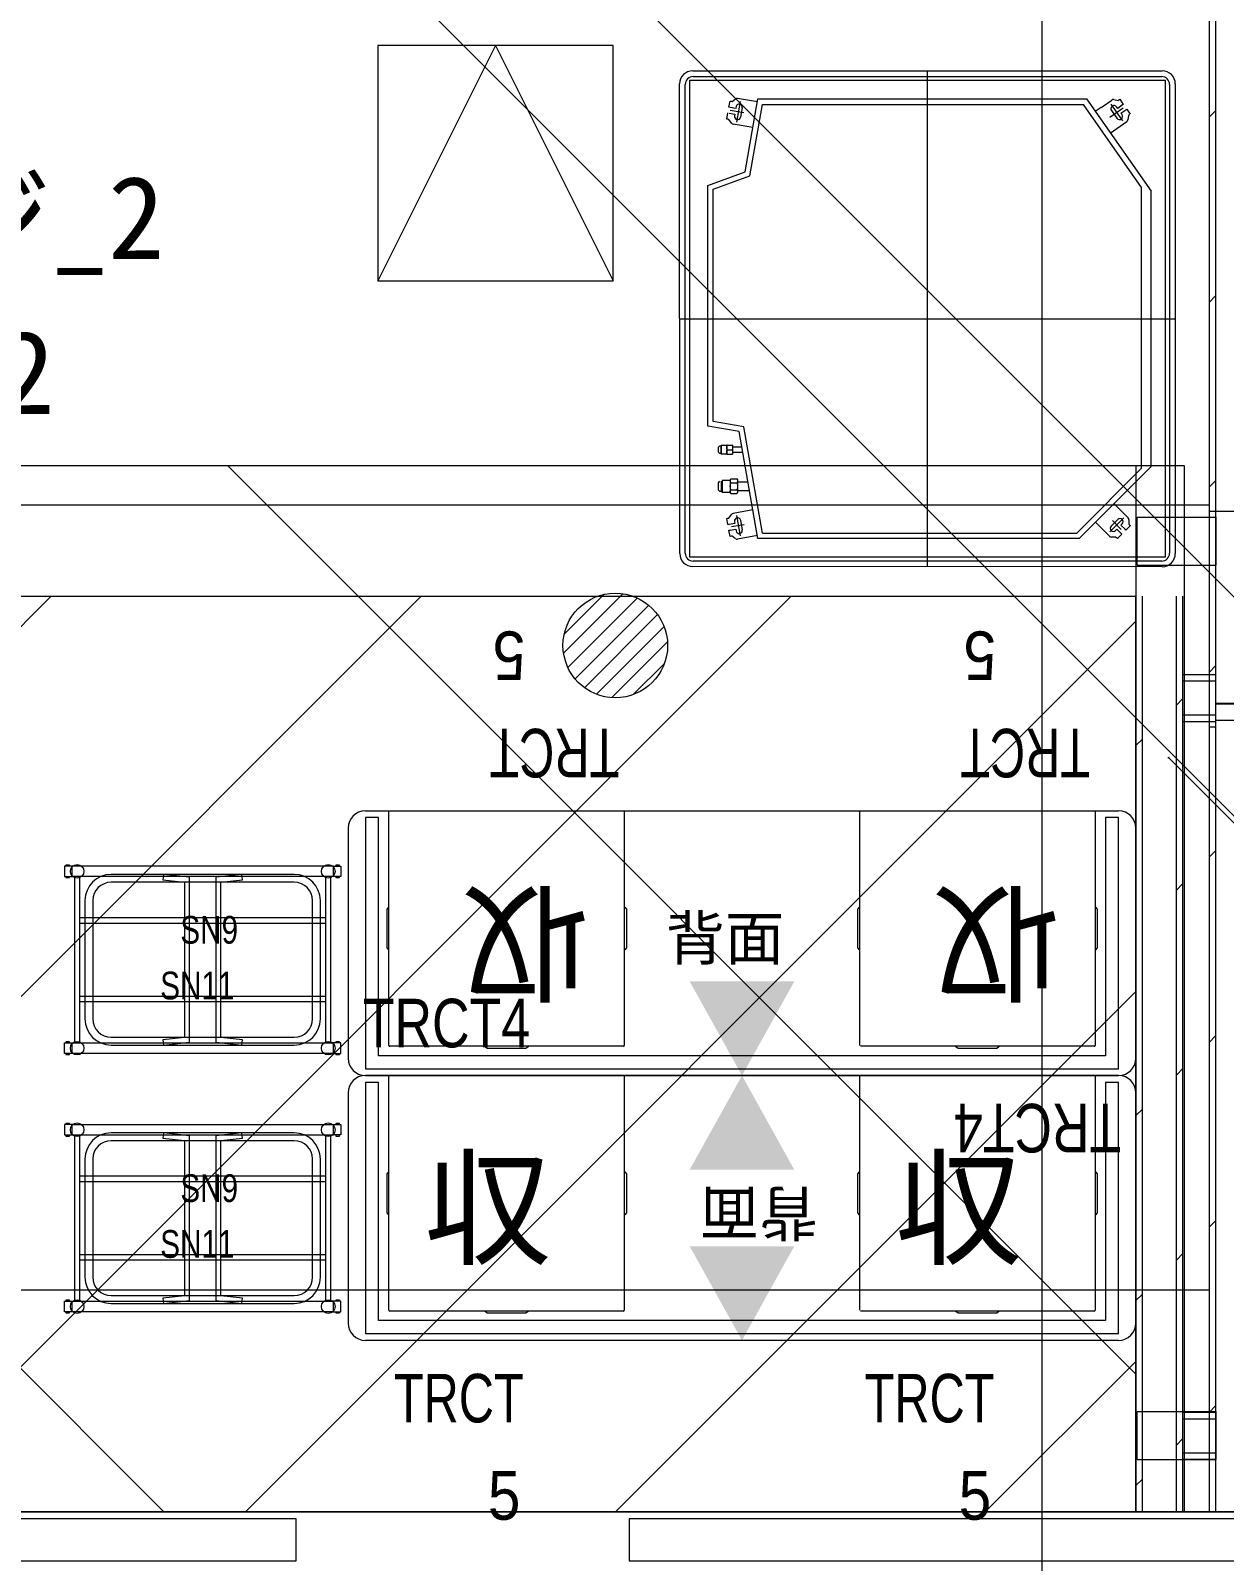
# Model space of a CAD drawing. Units: millimetres at full size, sheet at 1:100. Extents: x 3352 to 127672, y -40372 to 101181.
# Drawn here: x 63476 to 65758, y -14688 to -11762 of the extents above; entities that cross this region are included whole.
import ezdxf
from ezdxf.enums import TextEntityAlignment as Align

# ---------------------------------------------------------------- set-up
doc = ezdxf.new("R2010")
doc.units = ezdxf.units.MM
doc.header["$LTSCALE"] = 100
doc.linetypes.add('LONG_DASHED1', pattern=[7, 6, -1])
doc.layers.add('0-0', color=134, linetype='Continuous', lineweight=18)
doc.layers.add('0-A', color=134, linetype='Continuous')
doc.styles.add('MS UI Gothic', font='')
doc.styles.add('ＭＳ ゴシック', font='')
doc.styles.get('MS UI Gothic').set_extended_font_data('MS UI Gothic')
doc.styles.get('ＭＳ ゴシック').set_extended_font_data('MS Gothic')

msp = doc.modelspace()

# ---------------------------------------------------------------- linework, layer by layer
at = {"layer": '0-0', "color": 47}
for p, q in [((65408.8, 13184.6), (65408.8, -34300.8)), ((64741.5, -11839.1), (65639.1, -11839.1)), ((64716.8, -12761.5), (64716.5, -11864.1)), ((65664.1, -11864.1), (65664.1, -12761.8)), ((64841.7, -12032.2), (64866.3, -11892.9)), ((64866.3, -11892.9), (65494.4, -11892.9)), ((65494.4, -11892.9), (65617.8, -12069.2)), ((64770.3, -12058.2), (64841.7, -12032.2)), ((64770.3, -12518.1), (64770.3, -12058.2)), ((65617.8, -12595.4), (65617.8, -12069.2)), ((64830.3, -12528.7), (64770.3, -12518.1)), ((64866.3, -12732.9), (64830.3, -12528.7)), ((65617.8, -12595.4), (65480.2, -12732.9)), ((65480.2, -12732.9), (64866.3, -12732.9)), ((65639.1, -12786.8), (64741.7, -12786.5)), ((64494.7, -12952.1), (64608.6, -12838.3)), ((64496, -12915.6), (64572, -12839.5)), ((64502.9, -12979.3), (64635.8, -12846.5)), ((64516.6, -13001), (64657.4, -12860.2)), ((64534.9, -13018.1), (64674.5, -12878.4)), ((64557.8, -13030.5), (64687, -12901.3)), ((64586.7, -13036.9), (64693.4, -12930.3)), ((64627.9, -13031.1), (64687.5, -12971.5)), ((73739.5, -14593.3), (60847.3, -14593.3))]:
    msp.add_line(p, q, dxfattribs=at)
at = {"layer": '0-0'}
for p, q in [((65728.8, 8539.2), (65728.8, -14593.3)), ((65741.3, -8156.8), (65741.3, -13080.8)), ((64364.8, -11790.6), (64139.8, -12240.6)), ((64139.8, -11790.6), (64139.8, -12240.6)), ((65728.8, -11928), (65741.3, -11915.5)), ((64139.8, -12240.6), (64589.8, -12240.6)), ((65728.8, -12281.6), (65741.3, -12269.1)), ((65728.8, -12635.1), (65741.3, -12622.6)), ((65588.8, -14593.3), (65588.8, -12843.3)), ((65601.3, -14593.3), (65601.3, -12843.3)), ((65666.3, -14593.3), (65666.3, -12843.3)), ((65678.8, -14593.3), (65678.8, -12843.3)), ((65728.8, -12988.7), (65741.3, -12976.2)), ((65741.3, -12993.3), (65678.8, -12993.3)), ((65678.8, -13005.7), (65678.9, -13005.8)), ((65741.3, -13005.8), (65678.8, -13005.8)), ((65678.8, -13038.7), (65666.3, -13051.2)), ((65741.3, -13070.8), (65678.8, -13070.8)), ((65741.3, -13083.3), (65678.8, -13083.3)), ((65741.3, -13093.3), (65741.3, -14593.3)), ((65601.3, -13116.2), (65588.8, -13128.7)), ((64115.8, -13253.3), (65555.8, -13253.3)), ((64160.8, -13701.7), (64160.8, -13253.3)), ((64610.8, -13253.3), (64610.8, -13701.7)), ((65060.8, -13701.7), (65060.8, -13253.3)), ((65510.8, -13253.3), (65510.8, -13701.7)), ((64082.8, -13286.3), (64082.8, -13726.3)), ((65728.8, -13342.2), (65741.3, -13329.7)), ((63550.3, -13359), (63550.3, -13357)), ((64066.3, -13359), (64066.3, -13357)), ((63559.8, -13378.5), (63559.8, -13697.3)), ((63569.8, -13697.3), (63569.8, -13378.5)), ((63979.8, -13374.9), (63629.8, -13374.9)), ((63979.8, -13389.9), (63629.8, -13389.9)), ((64039.8, -13378.5), (64039.8, -13697.3)), ((64049.8, -13697.3), (64049.8, -13378.5)), ((65678.8, -13392.2), (65666.3, -13404.7)), ((63579.8, -13424.9), (63579.8, -13650.9)), ((63594.8, -13424.9), (63594.8, -13650.9)), ((64014.8, -13650.9), (64014.8, -13424.9)), ((64029.8, -13650.9), (64029.8, -13424.9)), ((64039.8, -13457.9), (63569.8, -13457.9)), ((63569.8, -13467.9), (64039.8, -13467.9)), ((64039.8, -13607.9), (63569.8, -13607.9)), ((63569.8, -13617.9), (64039.8, -13617.9)), ((63629.8, -13685.9), (63979.8, -13685.9)), ((65728.8, -13695.8), (65741.3, -13683.3)), ((63550.3, -13696.9), (63550.3, -13694.9)), ((63629.8, -13700.9), (63979.8, -13700.9)), ((64066.3, -13696.9), (64066.3, -13694.9)), ((64609.2, -13703.3), (64162.4, -13703.3)), ((65509.2, -13703.3), (65062.4, -13703.3)), ((65678.8, -13745.8), (65666.3, -13758.3)), ((65555.8, -13759.3), (64115.8, -13759.3)), ((64115.8, -13759.3), (65555.8, -13759.3)), ((64160.8, -14207.7), (64160.8, -13759.3)), ((64610.8, -13759.3), (64610.8, -14207.7)), ((65060.8, -14207.7), (65060.8, -13759.3)), ((65510.8, -13759.3), (65510.8, -14207.7)), ((64082.8, -13792.3), (64082.8, -14232.3)), ((65601.3, -13823.3), (65588.8, -13835.8)), ((63550.3, -13852.8), (63550.3, -13850.8)), ((64066.3, -13852.8), (64066.3, -13850.8)), ((63559.8, -13872.3), (63559.8, -14191.1)), ((63569.8, -14191.1), (63569.8, -13872.3)), ((63979.8, -13868.7), (63629.8, -13868.7)), ((63979.8, -13883.7), (63629.8, -13883.7)), ((64039.8, -13872.3), (64039.8, -14191.1)), ((64049.8, -14191.1), (64049.8, -13872.3)), ((63579.8, -13918.7), (63579.8, -14144.7)), ((63594.8, -13918.7), (63594.8, -14144.7)), ((64014.8, -14144.7), (64014.8, -13918.7)), ((64029.8, -14144.7), (64029.8, -13918.7)), ((64039.8, -13951.7), (63569.8, -13951.7)), ((63569.8, -13961.7), (64039.8, -13961.7)), ((65728.8, -14049.3), (65741.3, -14036.8)), ((65678.8, -14099.3), (65666.3, -14111.8)), ((64039.8, -14101.7), (63569.8, -14101.7)), ((63569.8, -14111.7), (64039.8, -14111.7)), ((63629.8, -14179.7), (63979.8, -14179.7)), ((65601.3, -14176.8), (65588.8, -14189.3)), ((63550.3, -14190.7), (63550.3, -14188.7)), ((63629.8, -14194.7), (63979.8, -14194.7)), ((64066.3, -14190.7), (64066.3, -14188.7)), ((64609.2, -14209.3), (64162.4, -14209.3)), ((65509.2, -14209.3), (65062.4, -14209.3)), ((65555.8, -14265.3), (64115.8, -14265.3)), ((65728.8, -14402.9), (65741.3, -14390.4)), ((65741.3, -14403.3), (65678.8, -14403.3)), ((65741.3, -14415.8), (65678.8, -14415.8)), ((65678.8, -14452.9), (65666.3, -14465.4)), ((65741.3, -14480.8), (65678.8, -14480.8)), ((65741.3, -14493.3), (65678.8, -14493.3)), ((65739.7, -14480.8), (65741.3, -14482.4)), ((65601.3, -14530.4), (65588.8, -14542.9)), ((23269.8, -14593.3), (69649.8, -14593.3)), ((65728.8, -14593.3), (56605.2, -14593.3)), ((64619.9, -14606.7), (64619.9, -14686.7)), ((62733.6, -14686.7), (63983.6, -14686.7)), ((64619.9, -14686.7), (65869.9, -14686.7))]:
    msp.add_line(p, q, dxfattribs=at)
at = {"layer": '0-0', "color": 4}
for p, q in [((65728.8, 8243.7), (65728.7, -12680.5)), ((65190.3, -12786.6), (65190.3, -11839.1)), ((64727.4, -12761), (64727.4, -11865.1)), ((64742.4, -11850.1), (65638.2, -11850.1)), ((65653.2, -11865.1), (65653.2, -12761)), ((64810.9, -11908.7), (64813, -11896.9)), ((64813, -11896.9), (64815, -11897.2)), ((64832.4, -11897.9), (64825.5, -11937.4)), ((64865.3, -11898.5), (64827.5, -11891.8)), ((64851, -12040), (64875.1, -11903.4)), ((64875.1, -11903.4), (65488.9, -11903.4)), ((65599.8, -12061.8), (65488.9, -11903.4)), ((65524.3, -11907.8), (65542.7, -11895)), ((65541.1, -11903), (65563.3, -11934.7)), ((65546.4, -11894.1), (65554.9, -11895.6)), ((65558, -11893.4), (65564.8, -11903.3)), ((64806.9, -11931.3), (64809, -11919.5)), ((64815.6, -11939), (64810.7, -11932)), ((64812.9, -11909), (64810.9, -11908.7)), ((64811, -11919.9), (64822.1, -11921.8)), ((64839.3, -11919.3), (64813.4, -11914.7)), ((64822.1, -11921.8), (64821.5, -11925.3)), ((64833.3, -11927.4), (64836.5, -11909.6)), ((65522.3, -11909.2), (65511.2, -11917)), ((65522.7, -11909), (65524.3, -11907.8)), ((65564.5, -11910.2), (65538.8, -11928.2)), ((65542.1, -11914.9), (65552.4, -11929.7)), ((65554, -11910.9), (65551.9, -11908)), ((65574.9, -11924.3), (65573.4, -11932.7)), ((65576.4, -11923.3), (65574.9, -11924.3)), ((64856.6, -11947.7), (64818.8, -11941)), ((65539.9, -11958), (65571.4, -11935.9)), ((64780.8, -12065.6), (64851, -12040)), ((64780.8, -12509.3), (64780.8, -12065.6)), ((65599.8, -12598.5), (65599.8, -12061.8)), ((64716.6, -12312.9), (65664.1, -12312.9)), ((64839.4, -12519.6), (64780.8, -12509.3)), ((64875.1, -12722.4), (64839.4, -12519.6)), ((64793, -12556.6), (64790.3, -12559.3)), ((64790.3, -12559.3), (64790.3, -12567.3)), ((64795.1, -12556.6), (64793, -12556.6)), ((64796.3, -12555.4), (64795.1, -12556.6)), ((64795.1, -12556.6), (64795.1, -12570.1)), ((64795.1, -12570.1), (64796.3, -12571.3)), ((64806.8, -12555.4), (64796.3, -12555.4)), ((64796.3, -12571.3), (64806.8, -12571.3)), ((64807, -12561.3), (64806.8, -12559.1)), ((64806.8, -12559.1), (64806.8, -12567.6)), ((64806.8, -12567.3), (64807, -12565.3)), ((64806.8, -12567.6), (64806.8, -12571.8)), ((64806.8, -12571.8), (64807.6, -12571.8)), ((64807.6, -12563.3), (64807, -12561.3)), ((64807.6, -12554.8), (64817, -12554.8)), ((64807.6, -12571.8), (64817, -12571.8)), ((64817.8, -12554.8), (64817, -12554.8)), ((64817.8, -12559.4), (64817.6, -12561.4)), ((64817.6, -12565.4), (64817.8, -12567.6)), ((64817.8, -12554.8), (64817.8, -12559.1)), ((64835.6, -12558.6), (64817.8, -12558.6)), ((64817.8, -12559.1), (64817.8, -12559.4)), ((64817.8, -12559.1), (64817.8, -12567.6)), ((64817.8, -12567.6), (64817.8, -12571.8)), ((64817.8, -12568.1), (64837.2, -12568.1)), ((65475.9, -12722.4), (65599.8, -12598.5)), ((64793, -12623.5), (64790.3, -12626.2)), ((64790.3, -12626.2), (64790.3, -12639.7)), ((64796.3, -12623.5), (64796.3, -12628.4)), ((64796.3, -12628.4), (64796.3, -12642.5)), ((64813.3, -12621.9), (64797.9, -12621.9)), ((64797.9, -12621.9), (64797.9, -12644.1)), ((64814.3, -12619.3), (64813.3, -12621)), ((64813.3, -12622.7), (64813.3, -12621)), ((64813.3, -12622.7), (64813.3, -12633.2)), ((64813.3, -12632.7), (64813.6, -12629.5)), ((64813.3, -12633.2), (64813.3, -12643.5)), ((64813.6, -12629.5), (64814.4, -12626.3)), ((64814.4, -12619.1), (64814.3, -12619.3)), ((64814.4, -12626.3), (64826.2, -12626.3)), ((64826.3, -12619.3), (64826.2, -12619.1)), ((64826.2, -12626.3), (64827, -12629.7)), ((64827.3, -12621), (64826.3, -12619.3)), ((64827, -12629.7), (64827.3, -12633.2)), ((64827.3, -12621), (64827.3, -12622.7)), ((64827.3, -12622.7), (64827.3, -12633.2)), ((64828.1, -12625.1), (64827.3, -12624.3)), ((64847.3, -12625.1), (64827.3, -12625.1)), ((64827.3, -12633.2), (64827.3, -12643.5)), ((64790.3, -12639.7), (64793, -12642.5)), ((64793, -12642.5), (64796.3, -12642.5)), ((64796.3, -12642.5), (64797.9, -12644.1)), ((64797.9, -12644.1), (64813.3, -12644.1)), ((64813.3, -12645), (64814.3, -12646.7)), ((64814.4, -12640.1), (64826.2, -12640.1)), ((64814.4, -12646.9), (64826.2, -12646.9)), ((64826.3, -12646.7), (64827.3, -12645)), ((64827.3, -12640.9), (64850.1, -12640.9)), ((64827.3, -12643.5), (64827.3, -12645)), ((65546.9, -12666.3), (65574, -12693.5)), ((64806.9, -12694.6), (64808.9, -12694.2)), ((64809, -12706.4), (64806.9, -12694.6)), ((64808.9, -12694.2), (64810.7, -12693.9)), ((64810.7, -12693.9), (64815.6, -12686.9)), ((64856.6, -12678.2), (64818.8, -12684.9)), ((64825.6, -12689), (64832.4, -12727.8)), ((65566, -12693.1), (65538.7, -12720.4)), ((64811, -12706), (64809, -12706.4)), ((64810.9, -12717.2), (64812.9, -12716.9)), ((64813, -12729), (64810.9, -12717.2)), ((64822.1, -12704.1), (64811, -12706)), ((64839.7, -12706.6), (64815.8, -12710.8)), ((64821.5, -12700.6), (64822.1, -12704.1)), ((64836.5, -12716.3), (64833.3, -12698.5)), ((64875.1, -12722.4), (64907.3, -12722.4)), ((64907.3, -12722.4), (65475.9, -12722.4)), ((65511.5, -12701.7), (65538.7, -12728.9)), ((65554.3, -12696.4), (65541.5, -12709.1)), ((65543.8, -12698.6), (65560.6, -12715.4)), ((65550, -12717.6), (65552.5, -12715.1)), ((65552.5, -12715.1), (65560.5, -12723.1)), ((65561.9, -12724.5), (65553.4, -12733)), ((65560.3, -12707.3), (65562.8, -12704.9)), ((65568.3, -12715.3), (65560.3, -12707.3)), ((65560.5, -12723.1), (65561.9, -12724.5)), ((65569.7, -12716.7), (65568.3, -12715.3)), ((65578.2, -12708.3), (65569.7, -12716.7)), ((65575.5, -12697), (65575.5, -12705.6)), ((65575.5, -12705.6), (65576.8, -12706.8)), ((65576.8, -12706.8), (65578.2, -12708.3)), ((64865.3, -12727.4), (64827.5, -12734.1)), ((65550.7, -12730.3), (65542.2, -12730.3)), ((65638.2, -12776), (64742.4, -12776))]:
    msp.add_line(p, q, dxfattribs=at)
at = {"layer": '0-0', "color": 5}
for p, q in [((70353.9, -17422.5), (61694.8, -8763.3)), ((73119.8, -20620.2), (65650.4, -13150.8)), ((73119.8, -20620.2), (65650.4, -13150.8)), ((65650.8, -13151.5), (65651.1, -13151.2))]:
    msp.add_line(p, q, dxfattribs=at)
at = {"layer": '0-0', "color": 230}
msp.add_line((69852.3, -17339.3), (63677.4, -11164.3), dxfattribs=at)
at = {"layer": '0-0', "color": 15}
for p, q in [((61730.8, -12593.3), (63730.8, -14593.3)), ((63852.2, -12593.3), (65588.8, -14329.9))]:
    msp.add_line(p, q, dxfattribs=at)
at = {"layer": '0-0', "color": 14}
for p, q in [((65588.8, -12593.3), (65588.8, -14593.3)), ((65588.8, -12593.3), (65680.8, -12593.3)), ((65680.8, -12593.3), (65680.8, -14593.3)), ((65591.5, -12691.9), (65742.2, -12691.9)), ((65591.5, -12783.9), (65591.5, -12691.9)), ((65728.8, -12680.5), (65728.8, -14593.3)), ((65728.8, -12680.5), (65820.8, -12680.5)), ((65742.2, -12783.9), (65742.2, -12691.9)), ((65591.5, -12783.9), (65742.2, -12783.9)), ((60889.8, -12843.3), (65588.8, -12843.3)), ((61765.3, -14593.3), (63515.3, -12843.3)), ((62472.5, -14593.3), (64222.5, -12843.3)), ((63179.6, -14593.3), (64929.6, -12843.3)), ((63886.7, -14593.3), (65588.8, -12891.2)), ((64593.8, -14593.3), (65588.8, -13598.3)), ((65300.9, -14593.3), (65588.8, -14305.4)), ((65591.5, -14401.3), (65742.2, -14401.3)), ((65591.5, -14493.3), (65591.5, -14401.3)), ((65742.2, -14493.3), (65742.2, -14401.3)), ((65591.5, -14493.3), (65742.2, -14493.3)), ((65588.8, -14593.3), (65680.8, -14593.3)), ((65728.8, -14593.3), (65820.8, -14593.3))]:
    msp.add_line(p, q, dxfattribs=at)
at = {"layer": '0-0', "color": 254}
for p, q in [((56605.2, -12668.6), (65728.8, -12668.6)), ((56605.2, -12668.6), (65728.8, -12668.6)), ((56605.2, -14168.6), (65728.8, -14168.6)), ((56605.2, -14168.6), (65728.8, -14168.6))]:
    msp.add_line(p, q, dxfattribs=at)
at = {"layer": '0-0', "linetype": 'LONG_DASHED1'}
for p, q in [((65555.8, -13266.3), (65530.8, -13266.3)), ((65555.8, -13772.3), (65530.8, -13772.3))]:
    msp.add_line(p, q, dxfattribs=at)
at = {"layer": '0-0', "color": 13}
msp.add_line((69649.8, -14593.3), (23269.8, -14593.3), dxfattribs=at)
msp.add_line((69649.8, -14593.3), (23269.8, -14593.3), dxfattribs=at)
msp.add_line((69649.8, -14593.3), (23269.8, -14593.3), dxfattribs=at)
msp.add_line((69649.8, -14593.3), (23269.8, -14593.3), dxfattribs=at)
at = {"layer": '0-0', "color": 1}
msp.add_line((23269.8, -14593.3), (69649.8, -14593.3), dxfattribs=at)
at = {"layer": '0-0'}
for points in [[(65728.8, -14593.3), (56605.2, -14593.3), (56605.2, -2733.3)], [(64364.8, -11790.6), (64589.8, -12240.6), (64589.8, -11790.6), (64139.8, -11790.6)], [(65806.3, -13015.8), (65806.3, -13080.8), (65741.3, -13080.8), (65741.3, -13093.3), (65728.8, -13093.3)], [(65530.8, -13266.3), (65530.8, -13721.3), (64140.8, -13721.3), (64140.8, -13266.3), (64115.8, -13266.3), (64115.8, -13746.3), (65555.8, -13746.3), (65555.8, -13266.3)], [(63556.5, -13359), (63540.8, -13359), (63540.8, -13379), (63556.5, -13379)], [(63550.3, -13357), (63543.3, -13357), (63543.3, -13359)], [(64053.1, -13359), (64068.8, -13359), (64068.8, -13379), (64053.1, -13379)], [(64066.3, -13357), (64059.3, -13357), (64059.3, -13359)], [(63543.3, -13379), (63543.3, -13381), (63550.3, -13381), (63550.3, -13379)], [(64059.3, -13379), (64059.3, -13381), (64066.3, -13381), (64066.3, -13379)], [(64160.8, -13437.3), (64159.8, -13437.3), (64156.8, -13441.3), (64156.8, -13515.3), (64159.8, -13519.3), (64160.8, -13519.3)], [(64610.8, -13437.3), (64611.8, -13437.3), (64614.8, -13441.3), (64614.8, -13515.3), (64611.8, -13519.3), (64610.8, -13519.3)], [(65060.8, -13437.3), (65059.8, -13437.3), (65056.8, -13441.3), (65056.8, -13515.3), (65059.8, -13519.3), (65060.8, -13519.3)], [(65510.8, -13437.3), (65511.8, -13437.3), (65514.8, -13441.3), (65514.8, -13515.3), (65511.8, -13519.3), (65510.8, -13519.3)], [(63556.5, -13716.9), (63540.8, -13716.9), (63540.8, -13696.9), (63556.5, -13696.9)], [(63550.3, -13694.9), (63543.3, -13694.9), (63543.3, -13696.9)], [(63543.3, -13716.9), (63543.3, -13718.9), (63550.3, -13718.9), (63550.3, -13716.9)], [(64053.1, -13716.9), (64068.8, -13716.9), (64068.8, -13696.9), (64053.1, -13696.9)], [(64066.3, -13694.9), (64059.3, -13694.9), (64059.3, -13696.9)], [(64059.3, -13716.9), (64059.3, -13718.9), (64066.3, -13718.9), (64066.3, -13716.9)], [(64426.8, -13703.3), (64426.8, -13704.3), (64422.8, -13707.3), (64348.8, -13707.3), (64344.8, -13704.3), (64344.8, -13703.3)], [(65326.8, -13703.3), (65326.8, -13704.3), (65322.8, -13707.3), (65248.8, -13707.3), (65244.8, -13704.3), (65244.8, -13703.3)], [(65530.8, -13772.3), (65530.8, -14227.3), (64140.8, -14227.3), (64140.8, -13772.3), (64115.8, -13772.3), (64115.8, -14252.3), (65555.8, -14252.3), (65555.8, -13772.3)], [(63556.5, -13852.8), (63540.8, -13852.8), (63540.8, -13872.8), (63556.5, -13872.8)], [(63550.3, -13850.8), (63543.3, -13850.8), (63543.3, -13852.8)], [(64053.1, -13852.8), (64068.8, -13852.8), (64068.8, -13872.8), (64053.1, -13872.8)], [(64066.3, -13850.8), (64059.3, -13850.8), (64059.3, -13852.8)], [(63543.3, -13872.8), (63543.3, -13874.8), (63550.3, -13874.8), (63550.3, -13872.8)], [(64059.3, -13872.8), (64059.3, -13874.8), (64066.3, -13874.8), (64066.3, -13872.8)], [(64160.8, -13943.3), (64159.8, -13943.3), (64156.8, -13947.3), (64156.8, -14021.3), (64159.8, -14025.3), (64160.8, -14025.3)], [(64610.8, -13943.3), (64611.8, -13943.3), (64614.8, -13947.3), (64614.8, -14021.3), (64611.8, -14025.3), (64610.8, -14025.3)], [(65060.8, -13943.3), (65059.8, -13943.3), (65056.8, -13947.3), (65056.8, -14021.3), (65059.8, -14025.3), (65060.8, -14025.3)], [(65510.8, -13943.3), (65511.8, -13943.3), (65514.8, -13947.3), (65514.8, -14021.3), (65511.8, -14025.3), (65510.8, -14025.3)], [(63556.5, -14210.7), (63540.8, -14210.7), (63540.8, -14190.7), (63556.5, -14190.7)], [(63550.3, -14188.7), (63543.3, -14188.7), (63543.3, -14190.7)], [(63543.3, -14210.7), (63543.3, -14212.7), (63550.3, -14212.7), (63550.3, -14210.7)], [(64053.1, -14210.7), (64068.8, -14210.7), (64068.8, -14190.7), (64053.1, -14190.7)], [(64066.3, -14188.7), (64059.3, -14188.7), (64059.3, -14190.7)], [(64059.3, -14210.7), (64059.3, -14212.7), (64066.3, -14212.7), (64066.3, -14210.7)], [(64426.8, -14209.3), (64426.8, -14210.3), (64422.8, -14213.3), (64348.8, -14213.3), (64344.8, -14210.3), (64344.8, -14209.3)], [(65326.8, -14209.3), (65326.8, -14210.3), (65322.8, -14213.3), (65248.8, -14213.3), (65244.8, -14210.3), (65244.8, -14209.3)], [(23269.8, -14593.3), (69649.8, -14593.3), (69764.8, -14593.3)], [(63983.6, -14686.7), (63983.6, -14606.7), (62733.6, -14606.7)], [(65869.9, -14686.7), (65869.9, -14606.7), (64619.9, -14606.7)]]:
    msp.add_lwpolyline(points, dxfattribs=at)
at = {"layer": '0-0', "color": 47}
msp.add_lwpolyline([(64735.3, -11857.9), (64735.3, -12767.9), (65645.3, -12767.9), (65645.3, -11857.9)], close=True, dxfattribs=at)
at = {"layer": '0-0', "color": 4}
for points in [[(64815, -11897.2), (64816.8, -11897.5), (64823.7, -11892.6)], [(65564.8, -11903.3), (65563.2, -11904.4), (65554, -11910.9)], [(65554.9, -11895.6), (65556.3, -11894.6), (65558, -11893.4)], [(64810.7, -11932), (64808.9, -11931.7), (64806.9, -11931.3)], [(64824.6, -11907.5), (64824, -11911), (64812.9, -11909)], [(65562.3, -11922.8), (65560.3, -11919.9), (65569.5, -11913.4)], [(65569.5, -11913.4), (65571.2, -11912.3), (65578, -11922.1)], [(64790.3, -12567.3), (64793, -12570.1), (64795.1, -12570.1)], [(64796.3, -12555.4), (64796.3, -12563.3), (64796.3, -12571.3)], [(64807.6, -12571.8), (64807, -12569.8), (64806.8, -12567.6), (64806.8, -12567.3)], [(64807, -12565.3), (64807.6, -12563.3), (64817, -12563.3)], [(64817, -12554.8), (64817.6, -12556.9), (64817.8, -12559.1)], [(64817.6, -12561.4), (64817, -12563.3), (64817.6, -12565.4)], [(64817.8, -12567.6), (64817.8, -12567.9), (64817.6, -12569.9), (64817, -12571.8), (64817.8, -12571.8)], [(64813.3, -12622.7), (64813.3, -12622.4), (64813.6, -12620.8), (64814.4, -12619.1), (64826.2, -12619.1), (64827, -12620.9), (64827.3, -12622.7)], [(64814.4, -12626.3), (64813.6, -12624.5), (64813.3, -12622.7)], [(64814.4, -12640.1), (64813.6, -12636.7), (64813.3, -12633.2), (64813.3, -12632.7)], [(64827.3, -12622.7), (64827.3, -12623), (64827, -12624.6), (64826.2, -12626.3)], [(64827.3, -12633.2), (64827.3, -12633.7), (64827, -12636.9), (64826.2, -12640.1)], [(64813.3, -12643.5), (64813.4, -12642.7), (64814.4, -12640.1)], [(64814.4, -12646.9), (64814, -12646.1), (64813.5, -12644.8), (64813.3, -12643.5), (64813.3, -12645)], [(64826.2, -12640.1), (64827.2, -12642.7), (64827.3, -12643.5)], [(64827.3, -12643.5), (64827.1, -12644.8), (64826.6, -12646.1), (64826.2, -12646.9)], [(64812.9, -12716.9), (64824, -12714.9), (64824.6, -12718.4)], [(64823.7, -12733.3), (64816.8, -12728.4), (64815, -12728.7), (64813, -12729)], [(65553.4, -12733), (65552, -12731.6), (65550.7, -12730.3)]]:
    msp.add_lwpolyline(points, dxfattribs=at)
msp.add_lwpolyline([(64806.8, -12559.1), (64806.8, -12558.8), (64807, -12556.8), (64807.6, -12554.8), (64806.8, -12554.8)], close=True, dxfattribs=at)
at = {"layer": '0-0', "color": 15}
msp.add_lwpolyline([(23269.8, -12593.3), (65588.8, -12593.3), (65588.8, -14593.3), (23269.8, -14593.3)], close=True, dxfattribs=at)
at = {"layer": '0-0', "color": 14}
msp.add_lwpolyline([(65588.8, -14593.3), (60889.8, -14593.3), (60889.8, -12843.3)], dxfattribs=at)
at = {"layer": '0-0', "color": 5}
msp.add_lwpolyline([(65651.5, -13152.6), (65650.4, -13150.8), (65652.2, -13151.9)], close=True, dxfattribs=at)
at = {"layer": '0-0'}
for points in [[(64054.8, -13359.4), (63554.8, -13359.4), (63554.8, -13378.5), (64054.8, -13378.5)], [(63769.8, -13686.5), (63728.7, -13691), (63729.8, -13700.9), (63779.8, -13695.4), (63779.8, -13380.4), (63729.8, -13374.9), (63728.7, -13384.9), (63769.8, -13389.4)], [(63879.8, -13700.9), (63880.9, -13691), (63839.8, -13686.5), (63839.8, -13389.4), (63880.9, -13384.9), (63879.8, -13374.9), (63829.8, -13380.4), (63829.8, -13695.4)], [(64054.8, -13697.3), (63554.8, -13697.3), (63554.8, -13716.4), (64054.8, -13716.4)], [(64054.8, -13853.2), (63554.8, -13853.2), (63554.8, -13872.3), (64054.8, -13872.3)], [(63769.8, -14180.3), (63728.7, -14184.8), (63729.8, -14194.7), (63779.8, -14189.2), (63779.8, -13874.2), (63729.8, -13868.7), (63728.7, -13878.7), (63769.8, -13883.2)], [(63879.8, -14194.7), (63880.9, -14184.8), (63839.8, -14180.3), (63839.8, -13883.2), (63880.9, -13878.7), (63879.8, -13868.7), (63829.8, -13874.2), (63829.8, -14189.2)], [(64054.8, -14191.1), (63554.8, -14191.1), (63554.8, -14210.2), (64054.8, -14210.2)]]:
    msp.add_lwpolyline(points, close=True, dxfattribs=at)
at = {"layer": '0-0', "color": 47}
msp.add_circle((64593.6, -12937.2), 100, dxfattribs=at)
at = {"layer": '0-0'}
for centre in [(63564.8, -13369), (64044.8, -13369), (63564.8, -13706.9), (64044.8, -13706.9), (63564.8, -13862.8), (64044.8, -13862.8), (63564.8, -14200.7), (64044.8, -14200.7)]:
    msp.add_circle(centre, 13, dxfattribs=at)
at = {"layer": '0-0', "color": 47}
for centre, start, end in [((64741.5, -11864.1), 90, 180.0173), ((65639.1, -11864.1), 0, 90), ((64741.8, -12761.5), 180.0173, 269.9827), ((65639.1, -12761.8), 269.9827, 360)]:
    msp.add_arc(centre, 25, start, end, dxfattribs=at)
at = {"layer": '0-0', "color": 4}
for centre, radius, start, end in [((64742.4, -11865.1), 15, 90, 180), ((65638.2, -11865.1), 15, 360, 90), ((64826.6, -11896.7), 5, 80, 125), ((64830.5, -11908.6), 6, 350, 170), ((65547, -11911.5), 6, 35, 215), ((65545.6, -11899.1), 5, 80, 125), ((64827.4, -11926.3), 6, 170, 350), ((65557.4, -11926.2), 6, 215, 35), ((65568.5, -11931.8), 5, 305, 350), ((64819.7, -11936.1), 5, 215, 260), ((64819.7, -12689.8), 5, 100, 145), ((64827.4, -12699.6), 6, 10, 190), ((65558.5, -12700.6), 6, 315, 135), ((65570.5, -12697), 5, 360, 45), ((64830.5, -12717.3), 6, 190, 10), ((65545.8, -12713.3), 6, 135, 315), ((64826.6, -12729.2), 5, 235, 280), ((65542.2, -12725.3), 5, 225, 270), ((64742.4, -12761), 15, 180, 270), ((65638.2, -12761), 15, 270, 0)]:
    msp.add_arc(centre, radius, start, end, dxfattribs=at)
at = {"layer": '0-0'}
for centre, radius, start, end in [((64115.8, -13286.3), 33, 90, 180), ((65555.8, -13286.3), 33, 0, 90), ((63629.8, -13424.9), 50, 90, 180), ((63629.8, -13424.9), 35, 90, 180), ((63979.8, -13424.9), 50, 0, 90), ((63979.8, -13424.9), 35, 0, 90), ((63629.8, -13650.9), 50, 180, 270), ((63629.8, -13650.9), 35, 180, 270), ((63979.8, -13650.9), 50, 270, 360), ((63979.8, -13650.9), 35, 270, 360), ((64162.4, -13701.7), 1.6, 180, 270), ((64609.2, -13701.7), 1.6, 270, 0), ((65509.2, -13701.7), 1.6, 270, 0), ((64115.8, -13726.3), 33, 180, 270), ((65555.8, -13726.3), 33, 270, 0), ((64115.8, -13792.3), 33, 90, 180), ((65555.8, -13792.3), 33, 0, 90), ((63629.8, -13918.7), 50, 90, 180), ((63629.8, -13918.7), 35, 90, 180), ((63979.8, -13918.7), 50, 0, 90), ((63979.8, -13918.7), 35, 0, 90), ((63629.8, -14144.7), 50, 180, 270), ((63629.8, -14144.7), 35, 180, 270), ((63979.8, -14144.7), 50, 270, 360), ((63979.8, -14144.7), 35, 270, 360), ((64162.4, -14207.7), 1.6, 180, 270), ((64609.2, -14207.7), 1.6, 270, 0), ((65509.2, -14207.7), 1.6, 270, 0), ((64115.8, -14232.3), 33, 180, 270), ((65555.8, -14232.3), 33, 270, 0)]:
    msp.add_arc(centre, radius, start, end, dxfattribs=at)
at = {"layer": '0-0', "color": 1}
for points in [[(64935.8, -13579.3), (64835.8, -13759.3), (64735.8, -13579.3)], [(64735.8, -13939.3), (64835.8, -13759.3), (64935.8, -13939.3)], [(64935.8, -14085.3), (64835.8, -14265.3), (64735.8, -14085.3)]]:
    msp.add_solid(points, dxfattribs=at)
at = {"layer": '0-A'}
msp.add_line((65741.3, -13048.3), (69649.8, -13048.3), dxfattribs=at)

# ---------------------------------------------------------------- texts
at = {"layer": '0-0', "style": 'ＭＳ ゴシック'}
for s, height, p in [('セルフレジ_2', 158.4, (62435.9, -12246.4)), ('通過レジ_2', 158.4, (62442.4, -12542.2)), ('収', 178.2, (64227.9, -14155.7)), ('収', 178.2, (65127.9, -14155.7))]:
    msp.add_text(s, height=height, dxfattribs=at).set_placement(p, align=Align.BOTTOM_LEFT)
at = {"layer": '0-0', "color": 191, "style": 'MS UI Gothic'}
for s, height, width, p in [('5', 92.8, 0.9, (64421.5, -12882.7)), ('5', 92.8, 0.9, (65321.5, -12882.7)), ('TRCT', 92.82, 0.75, (64601.2, -13068.7)), ('TRCT', 92.82, 0.75, (65501.2, -13068.7)), ('TRCT4', 92.82, 0.8, (65560.7, -13785.4))]:
    msp.add_text(s, height=height, rotation=180, dxfattribs=dict(at, width=width)).set_placement(p, align=Align.BOTTOM_LEFT)
at = {"layer": '0-0', "style": 'ＭＳ ゴシック'}
for p in [(64543.7, -13363), (65443.7, -13363)]:
    msp.add_text('収', height=178.2, rotation=180, dxfattribs=at).set_placement(p, align=Align.BOTTOM_LEFT)
at = {"layer": '0-0', "color": 191, "style": 'MS UI Gothic'}
for s, height, width, p in [('SN9', 53.04, 0.8, (63762.1, -13523.1)), ('SN11', 53.04, 0.8, (63723.6, -13629.7)), ('TRCT4', 92.82, 0.8, (64110.9, -13733.2)), ('SN9', 53.04, 0.8, (63762.1, -14016.9)), ('SN11', 53.04, 0.8, (63723.6, -14123.5)), ('TRCT', 92.82, 0.75, (64170.3, -14450)), ('TRCT', 92.82, 0.75, (65070.3, -14450)), ('5', 92.8, 0.9, (64350.1, -14635.9)), ('5', 92.8, 0.9, (65250.1, -14635.9))]:
    msp.add_text(s, height=height, dxfattribs=dict(at, width=width)).set_placement(p, align=Align.BOTTOM_LEFT)
at = {"layer": '0-0', "color": 1, "style": 'ＭＳ ゴシック'}
msp.add_text('背面', height=83.17, dxfattribs=at).set_placement((64689.8, -13563.1), align=Align.BOTTOM_LEFT)
msp.add_text('背面', height=83.17, rotation=180, dxfattribs=at).set_placement((64981.8, -13955.6), align=Align.BOTTOM_LEFT)

doc.saveas('drawing.dxf')
